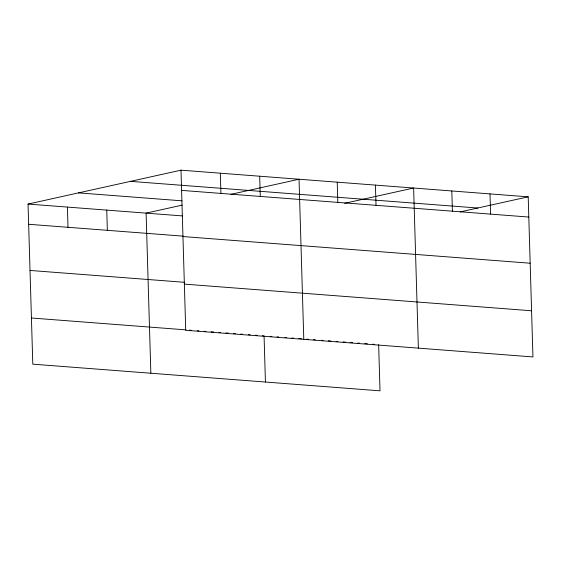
<?xml version="1.0" encoding="UTF-8"?>
<svg xmlns="http://www.w3.org/2000/svg" width="561" height="561" viewBox="0 0 561 561"><rect width="100%" height="100%" fill="white"/><g stroke="black" fill="none" stroke-linecap="round" stroke-linejoin="round"><path stroke-width="0.84" d="M378.647 344.664L380.014 390.828L32.804 364.166L28.05 204.064L180.986 170.172L528.196 196.834L532.95 356.936L185.733 330.282L180.986 170.172M182.269 205.109L146.105 213.124L150.853 373.233M230.957 194.323L299.034 179.239L303.789 339.342M344.699 203.306L413.618 188.033L418.366 348.143M460.118 211.918L528.196 196.834M130.517 181.357L477.734 208.019M181.582 190.389L528.799 217.051M78.519 192.879L182.03 200.824M28.05 204.064L182.563 215.929M28.653 224.281L183.159 236.146M182.956 236.553L530.166 263.214M30.021 270.444L184.534 282.302M184.366 284.118L531.583 310.773M31.43 318.003L185.943 329.868M189.415 330.134L191.154 330.268M197.227 330.731L198.966 330.864M204.169 331.271L205.908 331.404M211.118 331.803L213.72 332M218.93 332.4L220.662 332.533M225.873 332.932L228.474 333.136M233.685 333.536L235.424 333.669M240.627 334.068L242.366 334.202M248.439 334.665L250.178 334.798M255.388 335.197L257.12 335.331M262.331 335.73L264.063 335.864L265.437 382.027M270.143 336.334L271.882 336.467M277.085 336.866L278.824 337M284.897 337.463L286.636 337.596M291.846 337.995L293.578 338.129M298.789 338.528L301.39 338.732M306.601 339.132L308.333 339.265M313.543 339.664L315.282 339.798M321.355 340.268L323.094 340.401M328.304 340.8L330.906 340.997M336.116 341.397L337.848 341.53M343.059 341.93L345.66 342.133M350.001 342.462L352.603 342.666M357.813 343.066L359.552 343.199M364.755 343.598L367.364 343.795M372.574 344.195L374.306 344.328M490.005 193.903L490.602 214.12M451.808 190.964L452.411 211.188M375.421 185.102L376.024 205.319M337.231 182.171L337.827 202.388M259.687 176.217L260.283 196.434M220.333 173.195L220.936 193.412M106.751 210.109L107.354 230.326M67.404 207.086L68 227.303"/></g></svg>
